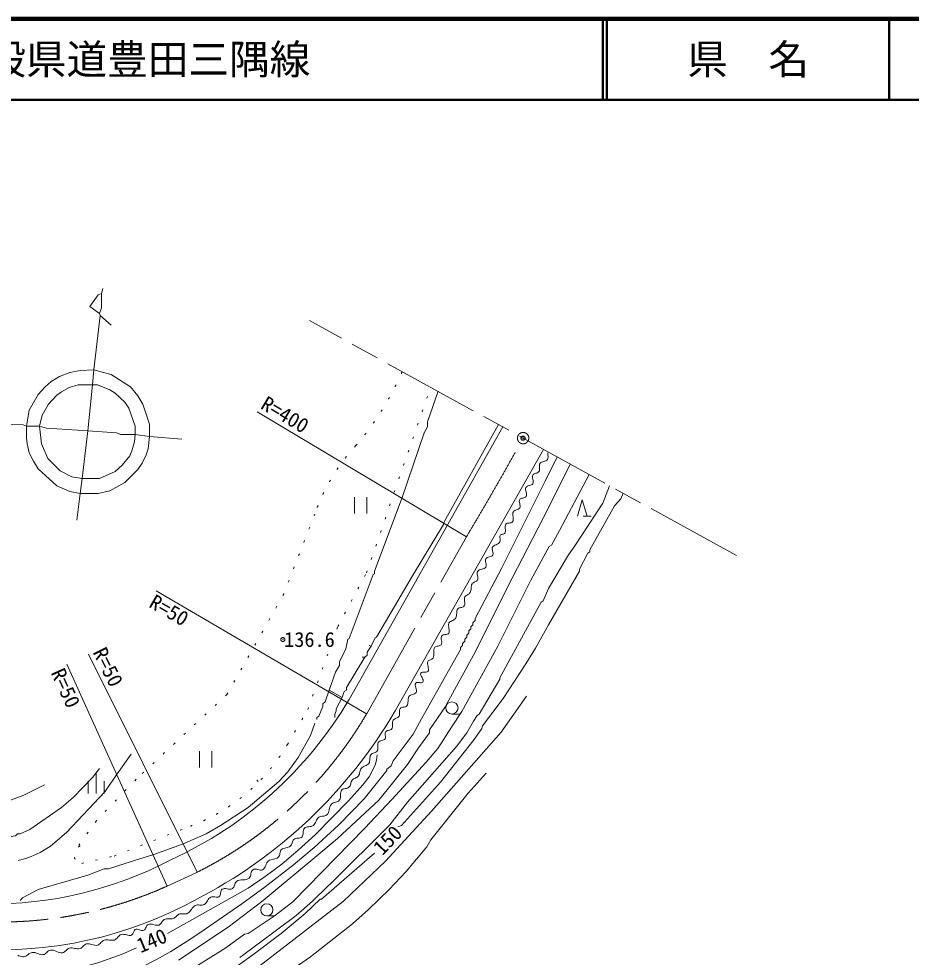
# Model space of a CAD drawing. Units: millimetres, scale not verified. Extents: x 40000 to 680000, y 20000 to 380000.
# Drawn here: x 225856 to 335699, y 264423 to 380000 of the extents above; entities that cross this region are included whole.
import ezdxf
from ezdxf.enums import TextEntityAlignment as Align

# ---------------------------------------------------------------- set-up
doc = ezdxf.new("R2010")
doc.units = ezdxf.units.MM
doc.header["$LTSCALE"] = 1000
doc.header["$PDMODE"] = 32
doc.header["$PDSIZE"] = 500
doc.linetypes.add('CHAIN', pattern=[18.5, 12, -1.5, 3.5, -1.5])
doc.linetypes.add('DOTTED', pattern=[1.75, 0.25, -1.5])
for name, color, linetype, lineweight in [('M-BGD', 7, 'Continuous', 13), ('M-BMK', 2, 'CHAIN', 13), ('M-STR-HTXT', 7, 'Continuous', 13), ('M-TTL', 2, 'Continuous', 140), ('M-TTL-LINE', 7, 'Continuous', 50)]:
    doc.layers.add(name, color=color, linetype=linetype, lineweight=lineweight)
doc.layers.add('M-OTRS', color=6, linetype='Continuous')
doc.layers.add('M-TTL-TXT', color=7, linetype='Continuous')
doc.styles.add('ＭＳ ゴシック', font='')
doc.styles.get('ＭＳ ゴシック').set_extended_font_data('MS Gothic')

# ---------------------------------------------------------------- blocks, each defined once
blk = doc.blocks.new('荒地')
at = {"color": 7, "linetype": 'Continuous', "lineweight": 13}
for p, q in [((0, 0), (0, 2.5)), ((-1, 1.5), (-1, 0)), ((1, 1.5), (1, 0))]:
    blk.add_line(p, q, dxfattribs=at)
blk = doc.blocks.new('針葉樹林')
at = {"color": 7, "linetype": 'Continuous', "lineweight": 13}
for p, q in [((-0.6, 0), (0, 2)), ((0, 2), (0.6, 0)), ((0.1, 0), (1.1, 0))]:
    blk.add_line(p, q, dxfattribs=at)
blk = doc.blocks.new('広葉樹林')
at = {"color": 7, "linetype": 'Continuous', "lineweight": 13}
blk.add_line((0, 0), (1, 0), dxfattribs=at)
blk.add_circle((0, 0.75), 0.75, dxfattribs=at)
blk = doc.blocks.new('田')
at = {"color": 7, "linetype": 'Continuous', "lineweight": 13}
for p, q in [((-0.75, 2), (-0.75, 0)), ((0.75, 0), (0.75, 2))]:
    blk.add_line(p, q, dxfattribs=at)

msp = doc.modelspace()

# ---------------------------------------------------------------- linework, layer by layer
at = {"layer": 'M-BGD'}
for p, q in [((236204, 346767), (236035, 346174)), ((235865, 343465), (235103, 336776)), ((235781, 343719), (235865, 343465)), ((235865, 343465), (237220, 342279)), ((235103, 336776), (234934, 334913)), ((234341, 329241), (234934, 334913)), ((226806, 329833), (228415, 329833)), ((266509, 296180), (285425, 329731)), ((284898, 330022), (278199, 318065)), ((234341, 329241), (233664, 323399)), ((240183, 328817), (241961, 328563)), ((241961, 328563), (245941, 328225)), ((272185, 294777), (290460, 326958)), ((292132, 326038), (290645, 323060)), ((293718, 325164), (291068, 319758)), ((296070, 323868), (292423, 316964)), ((233410, 321536), (233664, 323399)), ((290645, 323060), (285311, 312392)), ((233410, 321536), (232987, 318234)), ((300259, 321561), (299958, 320859)), ((291068, 319758), (286581, 311122)), ((278199, 318065), (278114, 317726)), ((278114, 317726), (274304, 311376)), ((288867, 310868), (284803, 302740)), ((268970, 302825), (269224, 302740)), ((284803, 302740), (280400, 294697)), ((268123, 301385), (268462, 301385)), ((264059, 297321), (265668, 296390)), ((278537, 295628), (278368, 295289)), ((280400, 294697), (279130, 292749)), ((275066, 290209), (273711, 288177)), ((239675, 289447), (237982, 286992)), ((273711, 288177), (270155, 283775)), ((275997, 288431), (271764, 283859)), ((255169, 286230), (255339, 286061)), ((270155, 283775), (265075, 279033)), ((271764, 283859), (268462, 280303)), ((268462, 280303), (259572, 271244)), ((271510, 280727), (264313, 273530)), ((265075, 279033), (263043, 277340)), ((246025, 278356), (242469, 277086)), ((263043, 277340), (255931, 271413)), ((255931, 271413), (251613, 268111)), ((251613, 268111), (245517, 264047)), ((251359, 265571), (253645, 267265)), ((251359, 265571), (246025, 262269))]:
    msp.add_line(p, q, dxfattribs=at)
at = {"layer": 'M-BGD', "linetype": 'CHAIN'}
msp.add_line((314207, 313879), (261651, 342826), dxfattribs=at)
at = {"layer": 'M-BGD', "linetype": 'DOTTED'}
for p, q in [((268640, 311760), (276559, 334615)), ((262295, 319006), (258465, 309170)), ((265111, 305153), (268640, 311760)), ((258465, 309170), (251482, 296781)), ((261431, 294941), (265111, 305153)), ((251482, 296781), (240295, 286344)), ((258916, 290624), (261431, 294941)), ((240295, 286344), (235414, 281238)), ((235414, 281238), (233161, 278084)), ((237591, 276883), (246977, 280562)), ((233612, 275982), (237591, 276883))]:
    msp.add_line(p, q, dxfattribs=at)
at = {"layer": 'M-BGD'}
for points in [[(235781, 343719), (234595, 344565), (235611, 346005), (236035, 346174)], [(236035, 346174), (236035, 344396), (235781, 343719)], [(235103, 336776), (233410, 336691), (232140, 336437), (230870, 335929), (229854, 335337), (229092, 334659), (228245, 333728), (227145, 331781), (226806, 329833)], [(235103, 336776), (236289, 336437), (237220, 336183), (239591, 334659), (240522, 333559), (241115, 332543), (241961, 330087), (241961, 328563)], [(228415, 329833), (228753, 331188), (229515, 332543), (230531, 333643), (231124, 334067), (232055, 334575), (233156, 334913), (234934, 334913)], [(234934, 334913), (235527, 334913), (237051, 334321), (237728, 333897), (238913, 332797), (239421, 332035), (240183, 329833), (240183, 328817)], [(277459, 334119), (276167, 330341), (276167, 329749), (275743, 328987), (273034, 321028)], [(223673, 330087), (226383, 330003), (226806, 329833)], [(226806, 329833), (226806, 328394), (226891, 327632), (227145, 326531), (227653, 325515), (228245, 324584), (230531, 322467), (232140, 321790), (233410, 321536)], [(228415, 329833), (228669, 327632), (229431, 325854), (230955, 324330), (232394, 323568), (233664, 323399)], [(228415, 329833), (229261, 329579), (234341, 329241)], [(241961, 328563), (241792, 327039), (241538, 326277), (241030, 325261), (240522, 324499), (238913, 322891), (237051, 321875), (235611, 321536), (233410, 321536)], [(240183, 328817), (240099, 327886), (239760, 326785), (239506, 326193), (238575, 325007), (237728, 324245), (235781, 323399), (233664, 323399)], [(234341, 329241), (237897, 328987), (238405, 328817), (240183, 328817)], [(290978, 326555), (290976, 326450), (290982, 326343), (290990, 326235), (290997, 326127), (290998, 326022), (290988, 325920), (290963, 325823), (290918, 325733), (290834, 325642), (290726, 325576), (290603, 325529), (290471, 325490), (290338, 325451), (290213, 325405), (290103, 325341), (290016, 325252), (289962, 325138), (289939, 325013), (289937, 324879), (289945, 324741), (289954, 324603), (289952, 324469), (289930, 324343), (289876, 324229), (289802, 324152), (289708, 324098), (289601, 324057), (289488, 324023), (289375, 323988), (289271, 323946), (289181, 323888), (289114, 323808), (289071, 323687), (289067, 323556), (289089, 323418), (289124, 323277), (289158, 323136), (289180, 322998), (289176, 322867), (289134, 322745), (289056, 322654), (288953, 322590), (288832, 322543), (288702, 322505), (288572, 322467), (288451, 322420), (288348, 322355), (288272, 322264), (288229, 322138), (288229, 322001), (288255, 321857), (288296, 321710), (288335, 321564), (288361, 321421), (288357, 321286), (288312, 321161), (288240, 321083), (288144, 321030), (288032, 320996), (287912, 320970), (287791, 320945), (287679, 320911), (287583, 320859), (287510, 320780), (287467, 320668), (287461, 320545), (287481, 320416), (287514, 320283), (287547, 320149), (287569, 320019), (287567, 319894), (287530, 319778), (287459, 319688), (287364, 319620), (287253, 319568), (287134, 319524), (287014, 319480), (286901, 319430), (286803, 319364), (286728, 319277), (286672, 319135), (286657, 318979), (286669, 318814), (286692, 318645), (286715, 318477), (286721, 318316), (286696, 318167), (286628, 318033), (286549, 317965), (286450, 317925), (286337, 317904), (286218, 317892), (286098, 317881), (285985, 317860), (285886, 317820), (285806, 317753), (285743, 317635), (285719, 317501), (285722, 317357), (285739, 317206), (285756, 317056), (285762, 316909), (285742, 316772), (285685, 316650), (285629, 316595), (285558, 316557), (285477, 316532), (285392, 316512), (285306, 316491), (285226, 316465), (285157, 316426), (285104, 316369), (285066, 316280), (285057, 316183), (285066, 316079), (285086, 315973), (285106, 315866), (285118, 315761), (285114, 315661), (285084, 315567), (284998, 315452), (284884, 315361), (284750, 315286), (284607, 315219), (284464, 315152), (284332, 315076), (284222, 314984), (284141, 314866), (284114, 314759), (284118, 314646), (284143, 314530), (284178, 314411), (284212, 314293), (284235, 314178), (284235, 314067), (284202, 313963), (284126, 313871), (284024, 313806), (283904, 313759), (283774, 313721), (283644, 313683), (283522, 313636), (283418, 313572), (283339, 313482), (283298, 313368), (283292, 313244), (283311, 313114), (283341, 312980), (283371, 312846), (283389, 312716), (283382, 312593), (283339, 312480), (283248, 312378), (283128, 312307), (282989, 312258), (282839, 312218), (282690, 312179), (282550, 312130), (282429, 312059), (282337, 311958), (282289, 311839), (282278, 311709), (282292, 311573), (282318, 311432), (282346, 311291), (282363, 311152), (282357, 311019), (282317, 310896), (282258, 310815), (282181, 310750), (282091, 310697), (281995, 310650), (281897, 310603), (281804, 310552), (281721, 310491), (281655, 310414), (281595, 310292), (281559, 310159), (281541, 310019), (281532, 309875), (281523, 309731), (281506, 309590), (281472, 309456), (281415, 309332), (281351, 309252), (281272, 309185), (281182, 309128), (281089, 309074), (280995, 309020), (280908, 308961), (280832, 308893), (280773, 308810), (280724, 308675), (280709, 308528), (280715, 308374), (280730, 308218), (280744, 308063), (280743, 307913), (280717, 307773), (280653, 307648), (280580, 307579), (280489, 307534), (280386, 307505), (280276, 307484), (280166, 307463), (280061, 307435), (279967, 307392), (279891, 307327), (279819, 307207), (279779, 307072), (279761, 306927), (279756, 306776), (279752, 306623), (279740, 306474), (279709, 306333), (279650, 306204), (279566, 306104), (279462, 306022), (279343, 305953), (279219, 305889), (279096, 305825), (278981, 305753), (278883, 305668), (278808, 305562), (278762, 305417), (278755, 305260), (278775, 305096), (278807, 304929), (278836, 304764), (278849, 304604), (278831, 304454), (278768, 304319), (278689, 304245), (278588, 304200), (278472, 304174), (278349, 304157), (278225, 304141), (278109, 304116), (278006, 304071), (277926, 303998), (277869, 303881), (277852, 303748), (277861, 303606), (277884, 303458), (277907, 303311), (277917, 303168), (277901, 303035), (277846, 302916), (277774, 302846), (277683, 302801), (277579, 302773), (277469, 302752), (277358, 302732), (277253, 302704), (277159, 302661), (277084, 302595), (277003, 302453), (276962, 302294), (276949, 302122), (276950, 301943), (276952, 301764), (276944, 301588), (276912, 301422), (276843, 301272), (276780, 301199), (276700, 301143), (276610, 301097), (276515, 301055), (276420, 301014), (276333, 300966), (276258, 300906), (276202, 300830), (276158, 300690), (276158, 300537), (276185, 300377), (276225, 300214), (276262, 300053), (276280, 299898), (276265, 299755), (276202, 299627), (276120, 299564), (276016, 299535), (275897, 299529), (275771, 299534), (275646, 299538), (275531, 299529), (275432, 299496), (275359, 299427), (275320, 299299), (275342, 299159), (275404, 299012), (275486, 298862), (275567, 298712), (275626, 298566), (275644, 298429), (275600, 298304), (275521, 298239), (275417, 298215), (275296, 298219), (275167, 298238), (275036, 298258), (274912, 298264), (274804, 298244), (274718, 298184), (274656, 298063), (274646, 297924), (274671, 297774), (274716, 297618), (274764, 297459), (274798, 297303), (274801, 297155), (274758, 297021), (274681, 296928), (274578, 296861), (274458, 296812), (274329, 296772), (274199, 296734), (274074, 296688), (273964, 296626), (273876, 296540), (273808, 296411), (273775, 296266), (273764, 296112), (273763, 295952), (273762, 295793), (273748, 295641), (273709, 295500), (273635, 295377), (273551, 295307), (273447, 295263), (273332, 295237), (273211, 295219), (273090, 295201), (272975, 295174), (272874, 295128), (272793, 295056), (272737, 294953), (272714, 294837), (272712, 294712), (272722, 294583), (272733, 294452), (272735, 294324), (272718, 294204), (272673, 294094), (272605, 294012), (272518, 293949), (272419, 293897), (272314, 293851), (272209, 293806), (272109, 293755), (272021, 293692), (271951, 293612), (271893, 293490), (271866, 293355), (271858, 293212), (271859, 293065), (271859, 292919), (271848, 292779), (271815, 292647), (271750, 292530), (271675, 292460), (271581, 292412), (271475, 292379), (271364, 292353), (271253, 292327), (271149, 292293), (271059, 292242), (270988, 292169), (270948, 292075), (270938, 291972), (270947, 291862), (270967, 291749), (270986, 291636), (270997, 291525), (270987, 291421), (270948, 291327), (270871, 291242), (270770, 291182), (270654, 291139), (270531, 291104), (270407, 291070), (270290, 291027), (270187, 290969), (270106, 290886), (270052, 290770), (270031, 290642), (270031, 290507), (270043, 290366), (270055, 290226), (270057, 290089), (270037, 289960), (269986, 289843), (269910, 289757), (269815, 289693), (269706, 289642), (269590, 289599), (269473, 289556), (269362, 289507), (269264, 289444), (269184, 289362), (269120, 289242), (269085, 289108), (269070, 288967), (269063, 288821), (269057, 288675), (269041, 288533), (269007, 288400), (268943, 288279), (268853, 288182), (268743, 288107), (268620, 288046), (268490, 287993), (268358, 287940), (268233, 287881), (268118, 287809), (268021, 287718), (267952, 287612), (267902, 287494), (267867, 287368), (267838, 287239), (267810, 287109), (267775, 286982), (267727, 286863), (267660, 286755), (267581, 286673), (267489, 286605), (267388, 286546), (267282, 286492), (267176, 286439), (267074, 286381), (266980, 286314), (266898, 286234), (266831, 286134), (266781, 286023), (266743, 285904), (266709, 285782), (266674, 285662), (266631, 285547), (266574, 285443), (266497, 285352), (266402, 285287), (266292, 285245), (266172, 285219), (266048, 285200), (265925, 285180), (265808, 285150), (265703, 285103), (265615, 285031), (265533, 284900), (265489, 284750), (265471, 284586), (265467, 284416), (265463, 284245), (265448, 284079), (265409, 283925), (265334, 283788), (265236, 283691), (265117, 283619), (264984, 283565), (264843, 283519), (264701, 283474), (264564, 283423), (264439, 283356), (264332, 283267), (264229, 283122), (264157, 282956), (264106, 282777), (264064, 282592), (264020, 282408), (263964, 282234), (263885, 282077), (263770, 281943), (263664, 281874), (263543, 281832), (263412, 281808), (263276, 281794), (263139, 281782), (263006, 281761), (262880, 281725), (262768, 281663), (262662, 281562), (262577, 281440), (262508, 281305), (262445, 281164), (262383, 281021), (262314, 280886), (262231, 280763), (262126, 280660), (262000, 280587), (261858, 280542), (261706, 280515), (261550, 280496), (261396, 280475), (261250, 280442), (261117, 280387), (261004, 280299), (260930, 280190), (260890, 280063), (260871, 279923), (260863, 279778), (260855, 279632), (260837, 279493), (260796, 279365), (260723, 279257), (260621, 279179), (260502, 279131), (260370, 279103), (260231, 279086), (260092, 279070), (259956, 279045), (259831, 279004), (259720, 278936), (259641, 278850), (259583, 278748), (259537, 278635), (259498, 278517), (259459, 278398), (259414, 278285), (259357, 278182), (259279, 278094), (259161, 278014), (259027, 277961), (258883, 277925), (258734, 277898), (258585, 277870), (258442, 277832), (258311, 277776), (258197, 277693), (258118, 277592), (258063, 277474), (258026, 277346), (257996, 277211), (257967, 277077), (257929, 276948), (257875, 276831), (257796, 276730), (257669, 276637), (257525, 276574), (257368, 276531), (257204, 276498), (257039, 276467), (256879, 276428), (256728, 276372), (256592, 276289), (256479, 276174), (256390, 276036), (256315, 275883), (256247, 275724), (256177, 275568), (256097, 275424), (255998, 275301), (255871, 275206), (255731, 275161), (255581, 275158), (255423, 275182), (255262, 275219), (255102, 275254), (254947, 275273), (254801, 275262), (254668, 275206), (254570, 275112), (254506, 274990), (254465, 274850), (254436, 274699), (254409, 274547), (254372, 274401), (254315, 274271), (254227, 274164), (254060, 274059), (253871, 273998), (253666, 273968), (253453, 273953), (253239, 273939), (253031, 273912), (252837, 273858), (252663, 273763), (252574, 273673), (252507, 273564), (252454, 273441), (252409, 273312), (252362, 273184), (252307, 273065), (252236, 272961), (252141, 272881), (252000, 272825), (251846, 272810), (251682, 272823), (251515, 272849), (251348, 272873), (251186, 272883), (251035, 272863), (250898, 272800), (250814, 272713), (250759, 272602), (250724, 272474), (250699, 272338), (250673, 272202), (250638, 272075), (250583, 271964), (250497, 271878), (250387, 271828), (250267, 271812), (250138, 271821), (250006, 271841), (249872, 271864), (249740, 271879), (249613, 271874), (249495, 271838), (249370, 271755), (249265, 271646), (249175, 271518), (249091, 271381), (249008, 271244), (248919, 271115), (248816, 271002), (248693, 270916), (248563, 270867), (248424, 270847), (248280, 270845), (248133, 270852), (247986, 270860), (247841, 270860), (247701, 270841), (247570, 270795), (247432, 270706), (247314, 270590), (247208, 270457), (247109, 270314), (247009, 270172), (246904, 270039), (246785, 269923), (246648, 269833), (246521, 269787), (246388, 269765), (246251, 269760), (246111, 269763), (245970, 269768), (245830, 269766), (245695, 269750), (245565, 269713), (245470, 269664), (245384, 269601), (245303, 269529), (245224, 269452), (245146, 269375), (245064, 269303), (244978, 269240), (244883, 269191), (244748, 269153), (244608, 269137), (244463, 269136), (244317, 269142), (244172, 269146), (244029, 269141), (243891, 269119), (243760, 269071), (243665, 269007), (243583, 268922), (243511, 268825), (243444, 268721), (243376, 268619), (243302, 268525), (243218, 268446), (243119, 268389), (242961, 268354), (242795, 268359), (242626, 268391), (242454, 268437), (242283, 268481), (242114, 268511), (241951, 268512), (241796, 268470), (241703, 268408), (241630, 268321), (241569, 268219), (241515, 268108), (241461, 267997), (241400, 267895), (241327, 267809), (241234, 267748), (241111, 267717), (240981, 267723), (240846, 267752), (240710, 267793), (240575, 267833), (240441, 267861), (240313, 267863), (240191, 267828), (240113, 267769), (240054, 267688), (240009, 267592), (239971, 267488), (239932, 267384), (239887, 267287), (239829, 267206), (239750, 267146), (239602, 267100), (239446, 267096), (239284, 267121), (239118, 267163), (238952, 267207), (238786, 267242), (238624, 267253), (238467, 267226), (238346, 267171), (238238, 267091), (238139, 266994), (238045, 266890), (237950, 266784), (237852, 266687), (237745, 266604), (237625, 266545), (237476, 266510), (237321, 266505), (237164, 266519), (237004, 266543), (236845, 266567), (236687, 266581), (236532, 266577), (236382, 266545), (236264, 266489), (236157, 266410), (236058, 266317), (235963, 266217), (235868, 266117), (235768, 266027), (235660, 265953), (235540, 265903), (235373, 265880), (235203, 265894), (235031, 265932), (234859, 265982), (234686, 266032), (234514, 266071), (234344, 266085), (234176, 266064), (234069, 266020), (233971, 265955), (233881, 265875), (233794, 265788), (233708, 265700), (233618, 265618), (233521, 265550), (233415, 265502), (233254, 265471), (233090, 265470), (232923, 265489), (232754, 265518), (232585, 265548), (232418, 265569), (232253, 265570), (232091, 265542), (231976, 265494), (231869, 265424), (231770, 265340), (231673, 265250), (231576, 265162), (231475, 265082), (231367, 265019), (231249, 264981), (231063, 264971), (230878, 265003), (230693, 265063), (230508, 265137), (230323, 265212), (230138, 265274), (229952, 265308), (229765, 265302), (229638, 265263), (229521, 265197), (229411, 265114), (229304, 265021), (229197, 264929), (229087, 264845), (228970, 264779), (228843, 264740), (228677, 264733), (228512, 264761), (228347, 264812), (228182, 264875), (228018, 264939), (227853, 264992), (227687, 265023), (227520, 265021), (227374, 264983), (227238, 264916), (227107, 264830), (226979, 264735), (226851, 264641), (226720, 264557), (226583, 264493), (226437, 264460), (226294, 264463), (226153, 264495), (226014, 264548), (225876, 264611), (225738, 264675)], [(298561, 322496), (297757, 320351), (294285, 315101)], [(264059, 297321), (264821, 299523), (265329, 300369), (265329, 300793), (266091, 302401), (266345, 303587), (266515, 303671), (269478, 311545), (269647, 311630), (269647, 311969), (273034, 321028)], [(299958, 320859), (299196, 320012), (296148, 314593), (296148, 314339), (295894, 314170), (294878, 312223), (294878, 311969), (291068, 305365)], [(292423, 316964), (291407, 315186), (291153, 315017), (288867, 310868)], [(294285, 315101), (293523, 314001), (291068, 309852)], [(285311, 312392), (282009, 306127), (282009, 305873), (281755, 305619), (281755, 305365), (281501, 305111), (281501, 304857), (281247, 304603), (281247, 304349), (280993, 304095), (280993, 303841), (280739, 303587), (280739, 303333), (280485, 303079), (280485, 302825), (280231, 302571), (280231, 302317), (275405, 293765)], [(274304, 311376), (269901, 303841), (269732, 303756), (269224, 302740)], [(286581, 311122), (281839, 301639), (278537, 295628)], [(291068, 309852), (290391, 308328), (290137, 308159), (285057, 298845), (285057, 298676)], [(291068, 305365), (289459, 302486), (288274, 300539), (285480, 296305), (282940, 292919), (282855, 292580), (281924, 291225), (277775, 285976), (272949, 280642), (272526, 280473)], [(269224, 302740), (268716, 301978), (268716, 301639), (268462, 301385)], [(268462, 301385), (266176, 297660), (266176, 297321), (265922, 297152), (265668, 296390)], [(285057, 298676), (282517, 294358), (282263, 294189), (281839, 293511)], [(262535, 293681), (262535, 293935), (262789, 294104), (263297, 295289), (263297, 295628), (263551, 295882), (264059, 297321)], [(288359, 296559), (285226, 292157), (276675, 282420), (271002, 276239), (265837, 271329), (251275, 260068), (248057, 257867), (246025, 256597), (244332, 255835)], [(265668, 296390), (264906, 295035), (264906, 294781), (264737, 294358), (264737, 293935)], [(278368, 295289), (276421, 292411), (276421, 292072), (275066, 290209)], [(275405, 293765), (274389, 291903), (271933, 288601), (271679, 288008), (271171, 287585), (271171, 287415), (268377, 283944), (265245, 280727), (262197, 277933), (259657, 275816), (256185, 273107), (253307, 270990), (248142, 267434), (246449, 266333), (244586, 265148), (242808, 264132), (240776, 263116), (238151, 262100), (233156, 260576), (230277, 260068), (229600, 259814), (227653, 259560), (226721, 259306), (225367, 259306)], [(262281, 293257), (261773, 291733), (260249, 289024), (258979, 287246), (257879, 286061), (254069, 282843), (250682, 280642), (248904, 279626), (246025, 278356)], [(281839, 293511), (280993, 292072), (279723, 290379), (273711, 283521), (271510, 280727)], [(279130, 292749), (277437, 290125), (275997, 288431)], [(269986, 289363), (269901, 288685), (269732, 288093), (268970, 286653), (268208, 285637), (266430, 283690), (262366, 279541), (260249, 277594), (258217, 275901), (256185, 274377), (254069, 272937), (244163, 267349)], [(235781, 287669), (234934, 286569), (232563, 284113), (231124, 282843), (227229, 280134), (226044, 279626), (225705, 279626), (225451, 279372), (223250, 279033), (221641, 279118), (220202, 279372), (209957, 282335), (209195, 282335), (208772, 282589), (205470, 283097), (203269, 283097), (202253, 282843)], [(204539, 287415), (205724, 286907), (206063, 286907), (206317, 286653), (207417, 286399), (207671, 286145), (208010, 286145), (209534, 285383), (211397, 284621), (213344, 284113), (213683, 283859), (215291, 283605), (215630, 283351), (216307, 283351), (216477, 283182), (218255, 282843), (221133, 282843), (222657, 283097), (223758, 283351), (226467, 284367), (229007, 285637)], [(237982, 286992), (236458, 284791), (231717, 279795)], [(283363, 287077), (281162, 284621), (276590, 278864), (276082, 278017), (273542, 274969), (271425, 272768), (268885, 270313), (266938, 268535), (261773, 264471), (258556, 262269)], [(225790, 276324), (226721, 276578), (227399, 276832), (228499, 277340), (229769, 278102), (231717, 279795)], [(242469, 277086), (240099, 276324), (236881, 275308), (236373, 275308), (234341, 274546), (228245, 272768), (226298, 271752), (226044, 271413)], [(269647, 277255), (263128, 271583), (262959, 271583), (261096, 269805), (258133, 267349), (254661, 264725), (251444, 262439), (247973, 260237), (244925, 258459), (237559, 254819), (232309, 252787)], [(264313, 273530), (263890, 273191), (262027, 271329), (259995, 269551), (253053, 264386)], [(259572, 271244), (257286, 269466), (254069, 267349), (253645, 267265)], [(240353, 265571), (238575, 264809), (235696, 263793), (228584, 261761), (227822, 261761), (227314, 261507), (224351, 261253), (223589, 260999), (222573, 260999)]]:
    msp.add_lwpolyline(points, dxfattribs=at)
at = {"layer": 'M-BGD', "linetype": 'DOTTED'}
for centre, radius, start, end in [((240272, 350709), 35699, 319.27192, 336.63516), ((285070, 311091), 24111, 137.38642, 160.83665), ((238873, 302292), 23192, 290.45294, 329.79325), ((233718, 277062), 1085, 106.48144, 264.39815)]:
    msp.add_arc(centre, radius, start, end, dxfattribs=at)
at = {"layer": 'M-BGD'}
for centre, radius, start, end in [((224297, 321004), 48970, 294.48192, 329.54061), ((220111, 325140), 60280, 297.07493, 329.7547), ((222607, 318046), 47059, 240.43723, 297.84973), ((223610, 315195), 49852, 234.16548, 298.69698)]:
    msp.add_arc(centre, radius, start, end, dxfattribs=at)
msp.add_point((258357, 303557), dxfattribs=at)
at = {"layer": 'M-BMK'}
for p, q in [((268719, 294486), (280958, 316205)), ((244190, 273218), (247761, 274870))]:
    msp.add_line(p, q, dxfattribs=at)
msp.add_circle((287929, 328353), 700, dxfattribs=at)
for centre, radius, start, end in [((-62443, 521328), 400000, 329.14903, 331.05498), ((225511, 319647), 50000, 296.42321, 329.78761), ((223553, 318761), 50000, 263.07003, 294.37645)]:
    msp.add_arc(centre, radius, start, end, dxfattribs=at)
at = {"layer": 'M-OTRS'}
msp.add_point((287929, 328353), dxfattribs=at)
at = {"layer": 'M-STR-HTXT'}
for p, q in [((280958, 316205), (255203, 331589)), ((268664, 294391), (242772, 309545)), ((247801, 274890), (234427, 301744)), ((244125, 273189), (231782, 300532))]:
    msp.add_line(p, q, dxfattribs=at)
at = {"layer": 'M-TTL'}
msp.add_line((680000, 380000), (40000, 380000), dxfattribs=at)
at = {"layer": 'M-TTL-LINE'}
for p, q in [((297750, 380000), (297750, 370000)), ((298250, 380000), (298250, 370000)), ((333000, 380000), (333000, 370000)), ((40000, 370000), (680000, 370000))]:
    msp.add_line(p, q, dxfattribs=at)

# ---------------------------------------------------------------- block references
at = {"layer": 'M-BGD', "xscale": 1000, "yscale": 1000}
for name, p in [('田', (267941, 319076)), ('針葉樹林', (295209, 318755)), ('広葉樹林', (279169, 294374)), ('田', (248853, 287798)), ('荒地', (235379, 284590)), ('広葉樹林', (256392, 269512))]:
    msp.add_blockref(name, p, dxfattribs=at)

# ---------------------------------------------------------------- texts
at = {"layer": 'M-BGD', "style": 'ＭＳ ゴシック'}
msp.add_text('136.6', height=1833, dxfattribs=at).set_placement((258517, 303557), align=Align.MIDDLE_LEFT)
for s, rotation, p in [('150', 46.202, (272308, 277831)), ('140', 22.751, (242788, 265129))]:
    msp.add_text(s, height=1833, rotation=rotation, dxfattribs=at).set_placement(p, align=Align.BOTTOM_CENTER)
at = {"layer": 'M-STR-HTXT', "style": 'ＭＳ ゴシック'}
for s, rotation, p in [('R=400', 329.149, (255203, 331589)), ('R=50', 329.872, (241469, 307143)), ('R=50', 296.474, (234427, 301744)), ('R=50', 294.526, (229265, 299239))]:
    msp.add_text(s, height=1833, rotation=rotation, dxfattribs=at).set_placement(p, align=Align.BOTTOM_LEFT)
at = {"layer": 'M-TTL-TXT', "style": 'ＭＳ ゴシック'}
msp.add_text('一般県道豊田三隅線', height=3666, dxfattribs=at).set_placement((216734, 375000), align=Align.MIDDLE_LEFT)
msp.add_text('県\u3000名', height=3666, dxfattribs=at).set_placement((315625, 375000), align=Align.MIDDLE_CENTER)

doc.saveas('drawing.dxf')
